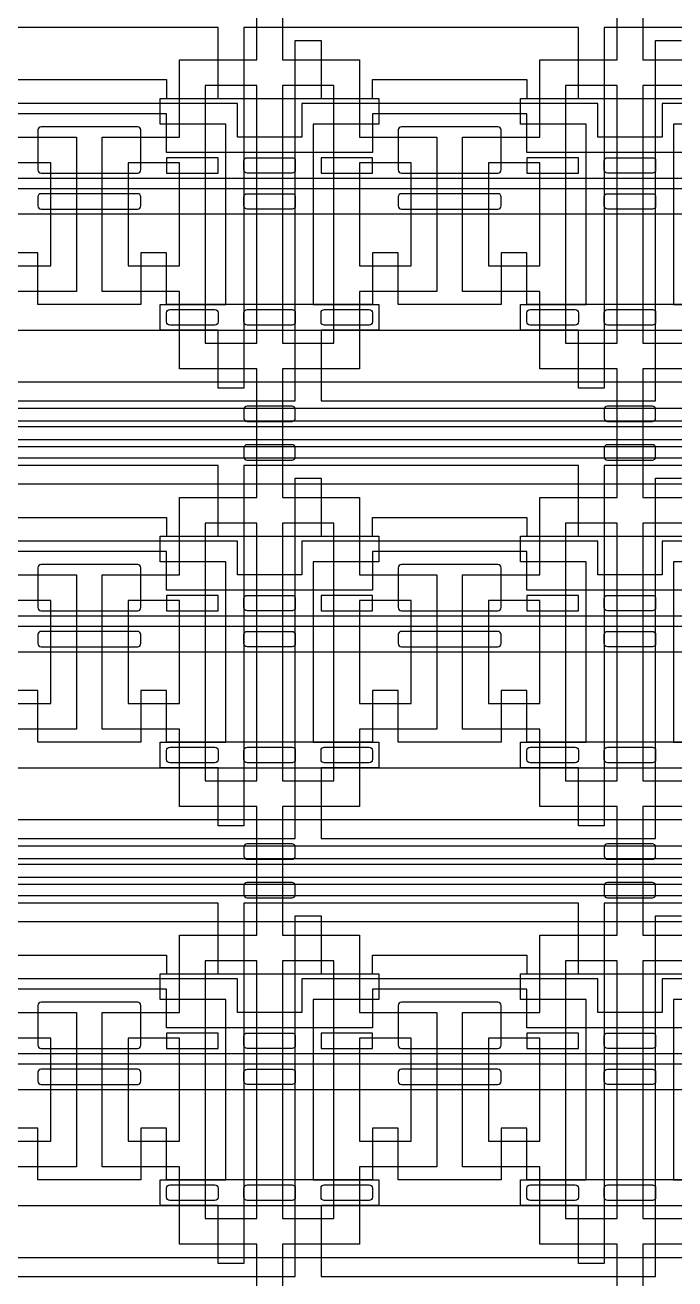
# Model space of a CAD drawing. Extents: x 0 to 194465, y -118660 to 40475.
# Drawn here: x 26862 to 29387, y 18188 to 23058 of the extents above; entities that cross this region are included whole.
import ezdxf

# ---------------------------------------------------------------- set-up
doc = ezdxf.new("R2010")
doc.units = 13
for name, color, linetype in [('Control 1 - Push up', 6, 'Continuous'), ('Control 2 - Push down', 1, 'Continuous'), ('Flow', 5, 'Continuous')]:
    doc.layers.add(name, color=color, linetype=linetype)

msp = doc.modelspace()

# ---------------------------------------------------------------- linework, layer by layer
at = {"layer": 'Control 1 - Push up'}
for points in [[(21212.498876, 22846.1072), (21812.498876, 22846.1072), (21812.498876, 22773.1072), (22612.498876, 22773.1072), (22612.498876, 22846.1072), (23212.498876, 22846.1072), (23212.498876, 22773.1072), (24012.498876, 22773.1072), (24012.498876, 22846.1072), (24612.498876, 22846.1072), (24612.498876, 22773.1072), (25412.498876, 22773.1072), (25412.498876, 22846.1072), (26012.498876, 22846.1072), (26012.498876, 22773.1072), (26812.498876, 22773.1072), (26812.498876, 22846.1072), (27412.498876, 22846.1072), (27412.498876, 22773.1072), (28212.498876, 22773.1072), (28212.498876, 22846.1072), (28812.498876, 22846.1072), (28812.498876, 22773.1072), (29612.498876, 22773.1072)], [(30487.498876, 22753.1072), (29337.498876, 22753.1072), (29337.498876, 22623.1072), (29087.498876, 22623.1072), (29087.498876, 22753.1072), (27937.498876, 22753.1072), (27937.498876, 22623.1072), (27687.498876, 22623.1072), (27687.498876, 22753.1072), (26537.498876, 22753.1072), (26537.498876, 22623.1072), (26287.498876, 22623.1072), (26287.498876, 22753.1072), (25137.498876, 22753.1072), (25137.498876, 22623.1072), (24887.498876, 22623.1072), (24887.498876, 22753.1072), (23737.498876, 22753.1072)], [(29612.498876, 22563.1072), (28812.498876, 22563.1072), (28812.498876, 22713.1072), (28212.498876, 22713.1072), (28212.498876, 22563.1072), (27412.498876, 22563.1072), (27412.498876, 22713.1072), (26812.498876, 22713.1072), (26812.498876, 22563.1072), (26012.498876, 22563.1072), (26012.498876, 22713.1072), (25412.498876, 22713.1072), (25412.498876, 22563.1072), (24612.498876, 22563.1072), (24612.498876, 22713.1072), (24012.498876, 22713.1072), (24012.498876, 22563.1072), (23212.498876, 22563.1072), (23212.498876, 22713.1072), (22612.498876, 22713.1072), (22612.498876, 22563.1072), (21812.498876, 22563.1072), (21812.498876, 22713.1072), (21212.498876, 22713.1072)], [(18062.498876, 22463.106939), (41862.498876, 22463.107205)], [(18162.498876, 22423.106938), (41762.498876, 22423.1072), (44962.498876, 22423.1072), (44962.498876, 22323.1072), (41662.498876, 22323.1072), (18262.498876, 22323.1072)], [(29612.498876, 21973.1072), (28812.498876, 21973.1072), (28812.498876, 22173.1072), (28712.498876, 22173.1072), (28712.498876, 21973.1072), (28312.498876, 21973.1072), (28312.498876, 22173.1072), (28212.498876, 22173.1072), (28212.498876, 21973.1072), (27412.498876, 21973.1072), (27412.498876, 22173.1072), (27312.498876, 22173.1072), (27312.498876, 21973.1072), (26912.498876, 21973.1072), (26912.498876, 22173.1072), (26812.498876, 22173.1072)], [(18462.498876, 21873.1072), (41262.498876, 21873.1072)], [(18462.498876, 20173.1072), (41962.498876, 20173.1072), (41962.498876, 21670.606938), (18462.498876, 21670.606938)], [(18362.498876, 21570.606938), (41862.498876, 21570.606938)], [(18262.498876, 21520.606938), (41762.498876, 21520.606938), (41762.498876, 20623.1072), (18262.498876, 20623.1072)], [(18162.498876, 20723.106938), (41662.498876, 20723.107199), (41662.498876, 20723.1072), (41662.498876, 21420.606938), (18162.498876, 21420.606938)], [(18062.498876, 20763.106939), (41562.498876, 20763.107199), (41562.498876, 21376.067922), (18062.498876, 21376.067922)], [(17962.498876, 21276.067922), (41462.498876, 21276.067922)], [(21212.498876, 21146.1072), (21812.498876, 21146.1072), (21812.498876, 21073.1072), (22612.498876, 21073.1072), (22612.498876, 21146.1072), (23212.498876, 21146.1072), (23212.498876, 21073.1072), (24012.498876, 21073.1072), (24012.498876, 21146.1072), (24612.498876, 21146.1072), (24612.498876, 21073.1072), (25412.498876, 21073.1072), (25412.498876, 21146.1072), (26012.498876, 21146.1072), (26012.498876, 21073.1072), (26812.498876, 21073.1072), (26812.498876, 21146.1072), (27412.498876, 21146.1072), (27412.498876, 21073.1072), (28212.498876, 21073.1072), (28212.498876, 21146.1072), (28812.498876, 21146.1072), (28812.498876, 21073.1072), (29612.498876, 21073.1072)], [(30487.498876, 21053.1072), (29337.498876, 21053.1072), (29337.498876, 20923.1072), (29087.498876, 20923.1072), (29087.498876, 21053.1072), (27937.498876, 21053.1072), (27937.498876, 20923.1072), (27687.498876, 20923.1072), (27687.498876, 21053.1072), (26537.498876, 21053.1072), (26537.498876, 20923.1072), (26287.498876, 20923.1072), (26287.498876, 21053.1072), (25137.498876, 21053.1072), (25137.498876, 20923.1072), (24887.498876, 20923.1072), (24887.498876, 21053.1072), (23737.498876, 21053.1072)], [(29612.498876, 20863.1072), (28812.498876, 20863.1072), (28812.498876, 21013.1072), (28212.498876, 21013.1072), (28212.498876, 20863.1072), (27412.498876, 20863.1072), (27412.498876, 21013.1072), (26812.498876, 21013.1072), (26812.498876, 20863.1072), (26012.498876, 20863.1072), (26012.498876, 21013.1072), (25412.498876, 21013.1072), (25412.498876, 20863.1072), (24612.498876, 20863.1072), (24612.498876, 21013.1072), (24012.498876, 21013.1072), (24012.498876, 20863.1072), (23212.498876, 20863.1072), (23212.498876, 21013.1072), (22612.498876, 21013.1072), (22612.498876, 20863.1072), (21812.498876, 20863.1072), (21812.498876, 21013.1072), (21212.498876, 21013.1072)], [(29612.498876, 20273.1072), (28812.498876, 20273.1072), (28812.498876, 20473.1072), (28712.498876, 20473.1072), (28712.498876, 20273.1072), (28312.498876, 20273.1072), (28312.498876, 20473.1072), (28212.498876, 20473.1072), (28212.498876, 20273.1072), (27412.498876, 20273.1072), (27412.498876, 20473.1072), (27312.498876, 20473.1072), (27312.498876, 20273.1072), (26912.498876, 20273.1072), (26912.498876, 20473.1072), (26812.498876, 20473.1072)], [(18462.498876, 18473.1072), (41962.498876, 18473.1072), (41962.498876, 19970.606938), (18462.498876, 19970.606938)], [(18362.498876, 19870.606938), (41862.498876, 19870.606938)], [(18262.498876, 19820.606938), (41762.498876, 19820.606938), (41762.498876, 18923.1072), (18262.498876, 18923.1072)], [(18062.498876, 19063.106939), (41562.498876, 19063.107204), (41562.498876, 19063.107199), (41562.498876, 19676.067922), (18062.498876, 19676.067922)], [(18162.498876, 19023.106938), (41662.498876, 19023.1072), (41662.498876, 19720.606938), (18162.498876, 19720.606938)], [(17962.498876, 19576.067922), (41462.498876, 19576.067922)], [(21212.498876, 19446.1072), (21812.498876, 19446.1072), (21812.498876, 19373.1072), (22612.498876, 19373.1072), (22612.498876, 19446.1072), (23212.498876, 19446.1072), (23212.498876, 19373.1072), (24012.498876, 19373.1072), (24012.498876, 19446.1072), (24612.498876, 19446.1072), (24612.498876, 19373.1072), (25412.498876, 19373.1072), (25412.498876, 19446.1072), (26012.498876, 19446.1072), (26012.498876, 19373.1072), (26812.498876, 19373.1072), (26812.498876, 19446.1072), (27412.498876, 19446.1072), (27412.498876, 19373.1072), (28212.498876, 19373.1072), (28212.498876, 19446.1072), (28812.498876, 19446.1072), (28812.498876, 19373.1072), (29612.498876, 19373.1072)], [(30487.498876, 19353.1072), (29337.498876, 19353.1072), (29337.498876, 19223.1072), (29087.498876, 19223.1072), (29087.498876, 19353.1072), (27937.498876, 19353.1072), (27937.498876, 19223.1072), (27687.498876, 19223.1072), (27687.498876, 19353.1072), (26537.498876, 19353.1072), (26537.498876, 19223.1072), (26287.498876, 19223.1072), (26287.498876, 19353.1072), (25137.498876, 19353.1072), (25137.498876, 19223.1072), (24887.498876, 19223.1072), (24887.498876, 19353.1072), (23737.498876, 19353.1072)], [(29612.498876, 19163.1072), (28812.498876, 19163.1072), (28812.498876, 19313.1072), (28212.498876, 19313.1072), (28212.498876, 19163.1072), (27412.498876, 19163.1072), (27412.498876, 19313.1072), (26812.498876, 19313.1072), (26812.498876, 19163.1072), (26012.498876, 19163.1072), (26012.498876, 19313.1072), (25412.498876, 19313.1072), (25412.498876, 19163.1072), (24612.498876, 19163.1072), (24612.498876, 19313.1072), (24012.498876, 19313.1072), (24012.498876, 19163.1072), (23212.498876, 19163.1072), (23212.498876, 19313.1072), (22612.498876, 19313.1072), (22612.498876, 19163.1072), (21812.498876, 19163.1072), (21812.498876, 19313.1072), (21212.498876, 19313.1072)], [(29612.498876, 18573.1072), (28812.498876, 18573.1072), (28812.498876, 18773.1072), (28712.498876, 18773.1072), (28712.498876, 18573.1072), (28312.498876, 18573.1072), (28312.498876, 18773.1072), (28212.498876, 18773.1072), (28212.498876, 18573.1072), (27412.498876, 18573.1072), (27412.498876, 18773.1072), (27312.498876, 18773.1072), (27312.498876, 18573.1072), (26912.498876, 18573.1072), (26912.498876, 18773.1072), (26812.498876, 18773.1072)], [(18462.498876, 16773.1072), (41962.498876, 16773.1072), (41962.498876, 18270.606938), (18462.498876, 18270.606938)]]:
    msp.add_lwpolyline(points, dxfattribs=at)
for points in [[(27312.498876, 22650.6072, 0.414214), (27299.998876, 22663.1072), (26924.998876, 22663.1072, 0.414214), (26912.498876, 22650.6072), (26912.498876, 22495.6072, 0.414214), (26924.998876, 22483.1072), (27299.998876, 22483.1072, 0.414214), (27312.498876, 22495.6072)], [(28712.498876, 22650.6072, 0.414214), (28699.998876, 22663.1072), (28324.998876, 22663.1072, 0.414214), (28312.498876, 22650.6072), (28312.498876, 22495.6072, 0.414214), (28324.998876, 22483.1072), (28699.998876, 22483.1072, 0.414214), (28712.498876, 22495.6072)], [(27724.998876, 22483.1072, -0.414214), (27712.498876, 22495.6072), (27712.498876, 22530.6072, -0.414214), (27724.998876, 22543.1072), (27899.998876, 22543.1072, -0.414214), (27912.498876, 22530.6072), (27912.498876, 22495.6072, -0.414214), (27899.998876, 22483.1072)], [(29124.998876, 22483.1072, -0.414214), (29112.498876, 22495.6072), (29112.498876, 22530.6072, -0.414214), (29124.998876, 22543.1072), (29299.998876, 22543.1072, -0.414214), (29312.498876, 22530.6072), (29312.498876, 22495.6072, -0.414214), (29299.998876, 22483.1072)], [(26924.998876, 22343.1072), (27299.998876, 22343.1072, 0.414214), (27312.498876, 22355.6072), (27312.498876, 22390.6072, 0.414214), (27299.998876, 22403.1072), (26924.998876, 22403.1072, 0.414214), (26912.498876, 22390.6072), (26912.498876, 22355.6072, 0.414214)], [(27724.998876, 22343.1072, -0.414214), (27712.498876, 22355.6072), (27712.498876, 22390.6072, -0.414214), (27724.998876, 22403.1072), (27899.998876, 22403.1072, -0.414214), (27912.498876, 22390.6072), (27912.498876, 22355.6072, -0.414214), (27899.998876, 22343.1072)], [(28324.998876, 22343.1072), (28699.998876, 22343.1072, 0.414214), (28712.498876, 22355.6072), (28712.498876, 22390.6072, 0.414214), (28699.998876, 22403.1072), (28324.998876, 22403.1072, 0.414214), (28312.498876, 22390.6072), (28312.498876, 22355.6072, 0.414214)], [(29124.998876, 22343.1072, -0.414214), (29112.498876, 22355.6072), (29112.498876, 22390.6072, -0.414214), (29124.998876, 22403.1072), (29299.998876, 22403.1072, -0.414214), (29312.498876, 22390.6072), (29312.498876, 22355.6072, -0.414214), (29299.998876, 22343.1072)], [(27424.998876, 21893.1072, -0.414214), (27412.498876, 21905.6072), (27412.498876, 21940.6072, -0.414214), (27424.998876, 21953.1072), (27599.998876, 21953.1072, -0.414214), (27612.498876, 21940.6072), (27612.498876, 21905.6072, -0.414214), (27599.998876, 21893.1072)], [(27724.998876, 21893.1072, -0.414214), (27712.498876, 21905.6072), (27712.498876, 21940.6072, -0.414214), (27724.998876, 21953.1072), (27899.998876, 21953.1072, -0.414214), (27912.498876, 21940.6072), (27912.498876, 21905.6072, -0.414214), (27899.998876, 21893.1072)], [(28024.998876, 21893.1072, -0.414214), (28012.498876, 21905.6072), (28012.498876, 21940.6072, -0.414214), (28024.998876, 21953.1072), (28199.998876, 21953.1072, -0.414214), (28212.498876, 21940.6072), (28212.498876, 21905.6072, -0.414214), (28199.998876, 21893.1072)], [(28824.998876, 21893.1072, -0.414214), (28812.498876, 21905.6072), (28812.498876, 21940.6072, -0.414214), (28824.998876, 21953.1072), (28999.998876, 21953.1072, -0.414214), (29012.498876, 21940.6072), (29012.498876, 21905.6072, -0.414214), (28999.998876, 21893.1072)], [(29124.998876, 21893.1072, -0.414214), (29112.498876, 21905.6072), (29112.498876, 21940.6072, -0.414214), (29124.998876, 21953.1072), (29299.998876, 21953.1072, -0.414214), (29312.498876, 21940.6072), (29312.498876, 21905.6072, -0.414214), (29299.998876, 21893.1072)], [(27312.498876, 20950.6072, 0.414214), (27299.998876, 20963.1072), (26924.998876, 20963.1072, 0.414214), (26912.498876, 20950.6072), (26912.498876, 20795.6072, 0.414214), (26924.998876, 20783.1072), (27299.998876, 20783.1072, 0.414214), (27312.498876, 20795.6072)], [(28712.498876, 20950.6072, 0.414214), (28699.998876, 20963.1072), (28324.998876, 20963.1072, 0.414214), (28312.498876, 20950.6072), (28312.498876, 20795.6072, 0.414214), (28324.998876, 20783.1072), (28699.998876, 20783.1072, 0.414214), (28712.498876, 20795.6072)], [(27724.998876, 20783.1072, -0.414214), (27712.498876, 20795.6072), (27712.498876, 20830.6072, -0.414214), (27724.998876, 20843.1072), (27899.998876, 20843.1072, -0.414214), (27912.498876, 20830.6072), (27912.498876, 20795.6072, -0.414214), (27899.998876, 20783.1072)], [(29124.998876, 20783.1072, -0.414214), (29112.498876, 20795.6072), (29112.498876, 20830.6072, -0.414214), (29124.998876, 20843.1072), (29299.998876, 20843.1072, -0.414214), (29312.498876, 20830.6072), (29312.498876, 20795.6072, -0.414214), (29299.998876, 20783.1072)], [(26924.998876, 20643.1072), (27299.998876, 20643.1072, 0.414214), (27312.498876, 20655.6072), (27312.498876, 20690.6072, 0.414214), (27299.998876, 20703.1072), (26924.998876, 20703.1072, 0.414214), (26912.498876, 20690.6072), (26912.498876, 20655.6072, 0.414214)], [(27724.998876, 20643.1072, -0.414214), (27712.498876, 20655.6072), (27712.498876, 20690.6072, -0.414214), (27724.998876, 20703.1072), (27899.998876, 20703.1072, -0.414214), (27912.498876, 20690.6072), (27912.498876, 20655.6072, -0.414214), (27899.998876, 20643.1072)], [(28324.998876, 20643.1072), (28699.998876, 20643.1072, 0.414214), (28712.498876, 20655.6072), (28712.498876, 20690.6072, 0.414214), (28699.998876, 20703.1072), (28324.998876, 20703.1072, 0.414214), (28312.498876, 20690.6072), (28312.498876, 20655.6072, 0.414214)], [(29124.998876, 20643.1072, -0.414214), (29112.498876, 20655.6072), (29112.498876, 20690.6072, -0.414214), (29124.998876, 20703.1072), (29299.998876, 20703.1072, -0.414214), (29312.498876, 20690.6072), (29312.498876, 20655.6072, -0.414214), (29299.998876, 20643.1072)], [(27424.998876, 20193.1072, -0.414214), (27412.498876, 20205.6072), (27412.498876, 20240.6072, -0.414214), (27424.998876, 20253.1072), (27599.998876, 20253.1072, -0.414214), (27612.498876, 20240.6072), (27612.498876, 20205.6072, -0.414214), (27599.998876, 20193.1072)], [(27724.998876, 20193.1072, -0.414214), (27712.498876, 20205.6072), (27712.498876, 20240.6072, -0.414214), (27724.998876, 20253.1072), (27899.998876, 20253.1072, -0.414214), (27912.498876, 20240.6072), (27912.498876, 20205.6072, -0.414214), (27899.998876, 20193.1072)], [(28024.998876, 20193.1072, -0.414214), (28012.498876, 20205.6072), (28012.498876, 20240.6072, -0.414214), (28024.998876, 20253.1072), (28199.998876, 20253.1072, -0.414214), (28212.498876, 20240.6072), (28212.498876, 20205.6072, -0.414214), (28199.998876, 20193.1072)], [(28824.998876, 20193.1072, -0.414214), (28812.498876, 20205.6072), (28812.498876, 20240.6072, -0.414214), (28824.998876, 20253.1072), (28999.998876, 20253.1072, -0.414214), (29012.498876, 20240.6072), (29012.498876, 20205.6072, -0.414214), (28999.998876, 20193.1072)], [(29124.998876, 20193.1072, -0.414214), (29112.498876, 20205.6072), (29112.498876, 20240.6072, -0.414214), (29124.998876, 20253.1072), (29299.998876, 20253.1072, -0.414214), (29312.498876, 20240.6072), (29312.498876, 20205.6072, -0.414214), (29299.998876, 20193.1072)], [(27312.498876, 19250.6072, 0.414214), (27299.998876, 19263.1072), (26924.998876, 19263.1072, 0.414214), (26912.498876, 19250.6072), (26912.498876, 19095.6072, 0.414214), (26924.998876, 19083.1072), (27299.998876, 19083.1072, 0.414214), (27312.498876, 19095.6072)], [(28712.498876, 19250.6072, 0.414214), (28699.998876, 19263.1072), (28324.998876, 19263.1072, 0.414214), (28312.498876, 19250.6072), (28312.498876, 19095.6072, 0.414214), (28324.998876, 19083.1072), (28699.998876, 19083.1072, 0.414214), (28712.498876, 19095.6072)], [(27724.998876, 19083.1072, -0.414214), (27712.498876, 19095.6072), (27712.498876, 19130.6072, -0.414214), (27724.998876, 19143.1072), (27899.998876, 19143.1072, -0.414214), (27912.498876, 19130.6072), (27912.498876, 19095.6072, -0.414214), (27899.998876, 19083.1072)], [(29124.998876, 19083.1072, -0.414214), (29112.498876, 19095.6072), (29112.498876, 19130.6072, -0.414214), (29124.998876, 19143.1072), (29299.998876, 19143.1072, -0.414214), (29312.498876, 19130.6072), (29312.498876, 19095.6072, -0.414214), (29299.998876, 19083.1072)], [(26924.998876, 18943.1072), (27299.998876, 18943.1072, 0.414214), (27312.498876, 18955.6072), (27312.498876, 18990.6072, 0.414214), (27299.998876, 19003.1072), (26924.998876, 19003.1072, 0.414214), (26912.498876, 18990.6072), (26912.498876, 18955.6072, 0.414214)], [(27724.998876, 18943.1072, -0.414214), (27712.498876, 18955.6072), (27712.498876, 18990.6072, -0.414214), (27724.998876, 19003.1072), (27899.998876, 19003.1072, -0.414214), (27912.498876, 18990.6072), (27912.498876, 18955.6072, -0.414214), (27899.998876, 18943.1072)], [(28324.998876, 18943.1072), (28699.998876, 18943.1072, 0.414214), (28712.498876, 18955.6072), (28712.498876, 18990.6072, 0.414214), (28699.998876, 19003.1072), (28324.998876, 19003.1072, 0.414214), (28312.498876, 18990.6072), (28312.498876, 18955.6072, 0.414214)], [(29124.998876, 18943.1072, -0.414214), (29112.498876, 18955.6072), (29112.498876, 18990.6072, -0.414214), (29124.998876, 19003.1072), (29299.998876, 19003.1072, -0.414214), (29312.498876, 18990.6072), (29312.498876, 18955.6072, -0.414214), (29299.998876, 18943.1072)], [(27424.998876, 18493.1072, -0.414214), (27412.498876, 18505.6072), (27412.498876, 18540.6072, -0.414214), (27424.998876, 18553.1072), (27599.998876, 18553.1072, -0.414214), (27612.498876, 18540.6072), (27612.498876, 18505.6072, -0.414214), (27599.998876, 18493.1072)], [(27724.998876, 18493.1072, -0.414214), (27712.498876, 18505.6072), (27712.498876, 18540.6072, -0.414214), (27724.998876, 18553.1072), (27899.998876, 18553.1072, -0.414214), (27912.498876, 18540.6072), (27912.498876, 18505.6072, -0.414214), (27899.998876, 18493.1072)], [(28024.998876, 18493.1072, -0.414214), (28012.498876, 18505.6072), (28012.498876, 18540.6072, -0.414214), (28024.998876, 18553.1072), (28199.998876, 18553.1072, -0.414214), (28212.498876, 18540.6072), (28212.498876, 18505.6072, -0.414214), (28199.998876, 18493.1072)], [(28824.998876, 18493.1072, -0.414214), (28812.498876, 18505.6072), (28812.498876, 18540.6072, -0.414214), (28824.998876, 18553.1072), (28999.998876, 18553.1072, -0.414214), (29012.498876, 18540.6072), (29012.498876, 18505.6072, -0.414214), (28999.998876, 18493.1072)], [(29124.998876, 18493.1072, -0.414214), (29112.498876, 18505.6072), (29112.498876, 18540.6072, -0.414214), (29124.998876, 18553.1072), (29299.998876, 18553.1072, -0.414214), (29312.498876, 18540.6072), (29312.498876, 18505.6072, -0.414214), (29299.998876, 18493.1072)]]:
    msp.add_lwpolyline(points, format="xyb", close=True, dxfattribs=at)
for points in [[(27612.498876, 22543.1072), (27412.498876, 22543.1072), (27412.498876, 22483.1072), (27612.498876, 22483.1072)], [(28212.498876, 22543.1072), (28012.498876, 22543.1072), (28012.498876, 22483.1072), (28212.498876, 22483.1072)], [(29012.498876, 22543.1072), (28812.498876, 22543.1072), (28812.498876, 22483.1072), (29012.498876, 22483.1072)], [(27612.498876, 20843.1072), (27412.498876, 20843.1072), (27412.498876, 20783.1072), (27612.498876, 20783.1072)], [(28212.498876, 20843.1072), (28012.498876, 20843.1072), (28012.498876, 20783.1072), (28212.498876, 20783.1072)], [(29012.498876, 20843.1072), (28812.498876, 20843.1072), (28812.498876, 20783.1072), (29012.498876, 20783.1072)], [(27612.498876, 19143.1072), (27412.498876, 19143.1072), (27412.498876, 19083.1072), (27612.498876, 19083.1072)], [(28212.498876, 19143.1072), (28012.498876, 19143.1072), (28012.498876, 19083.1072), (28212.498876, 19083.1072)], [(29012.498876, 19143.1072), (28812.498876, 19143.1072), (28812.498876, 19083.1072), (29012.498876, 19083.1072)]]:
    msp.add_lwpolyline(points, close=True, dxfattribs=at)
at = {"layer": 'Control 2 - Push down'}
for points in [[(30412.498876, 23048.1072), (29112.498876, 23048.1072), (29112.498876, 21648.1072), (29012.498876, 21648.1072), (29012.498876, 21873.1072), (28787.498876, 21873.1072), (28787.498876, 21973.1072), (29042.498876, 21973.1072), (29042.498876, 22673.1072), (28787.498876, 22673.1072), (28787.498876, 22773.1072), (29012.498876, 22773.1072), (29012.498876, 23048.1072), (27712.498876, 23048.1072), (27712.498876, 21648.1072), (27612.498876, 21648.1072), (27612.498876, 21873.1072), (27387.498876, 21873.1072), (27387.498876, 21973.1072), (27642.498876, 21973.1072), (27642.498876, 22673.1072), (27387.498876, 22673.1072), (27387.498876, 22773.1072), (27612.498876, 22773.1072), (27612.498876, 23048.1072), (26312.498876, 23048.1072)], [(26612.498876, 21598.1072), (27912.498876, 21598.1072), (27912.498876, 22998.1072), (28012.498876, 22998.1072), (28012.498876, 22773.1072), (28237.498876, 22773.1072), (28237.498876, 22673.1072), (27982.498876, 22673.1072), (27982.498876, 21973.1072), (28237.498876, 21973.1072), (28237.498876, 21873.1072), (28012.498876, 21873.1072), (28012.498876, 21598.1072), (29312.498876, 21598.1072), (29312.498876, 22998.1072), (29412.498876, 22998.1072)], [(29637.498876, 22673.1072), (29382.498876, 22673.1072), (29382.498876, 21973.1072), (29637.498876, 21973.1072)], [(44962.498876, 21498.1072), (19512.498876, 21498.1072)], [(19212.498876, 21448.1072), (44962.498876, 21448.1072)], [(30412.498876, 21348.1072), (29112.498876, 21348.1072), (29112.498876, 19948.1072), (29012.498876, 19948.1072), (29012.498876, 20173.1072), (28787.498876, 20173.1072), (28787.498876, 20273.1072), (29042.498876, 20273.1072), (29042.498876, 20973.1072), (28787.498876, 20973.1072), (28787.498876, 21073.1072), (29012.498876, 21073.1072), (29012.498876, 21348.1072), (27712.498876, 21348.1072), (27712.498876, 19948.1072), (27612.498876, 19948.1072), (27612.498876, 20173.1072), (27387.498876, 20173.1072), (27387.498876, 20273.1072), (27642.498876, 20273.1072), (27642.498876, 20973.1072), (27387.498876, 20973.1072), (27387.498876, 21073.1072), (27612.498876, 21073.1072), (27612.498876, 21348.1072), (26312.498876, 21348.1072)], [(26612.498876, 19898.1072), (27912.498876, 19898.1072), (27912.498876, 21298.1072), (28012.498876, 21298.1072), (28012.498876, 21073.1072), (28237.498876, 21073.1072), (28237.498876, 20973.1072), (27982.498876, 20973.1072), (27982.498876, 20273.1072), (28237.498876, 20273.1072), (28237.498876, 20173.1072), (28012.498876, 20173.1072), (28012.498876, 19898.1072), (29312.498876, 19898.1072), (29312.498876, 21298.1072), (29412.498876, 21298.1072)], [(29637.498876, 20973.1072), (29382.498876, 20973.1072), (29382.498876, 20273.1072), (29637.498876, 20273.1072)], [(44962.498876, 19798.1072), (19512.498876, 19798.1072)], [(19212.498876, 19748.1072), (44962.498876, 19748.1072)], [(30412.498876, 19648.1072), (29112.498876, 19648.1072), (29112.498876, 18248.1072), (29012.498876, 18248.1072), (29012.498876, 18473.1072), (28787.498876, 18473.1072), (28787.498876, 18573.1072), (29042.498876, 18573.1072), (29042.498876, 19273.1072), (28787.498876, 19273.1072), (28787.498876, 19373.1072), (29012.498876, 19373.1072), (29012.498876, 19648.1072), (27712.498876, 19648.1072), (27712.498876, 18248.1072), (27612.498876, 18248.1072), (27612.498876, 18473.1072), (27387.498876, 18473.1072), (27387.498876, 18573.1072), (27642.498876, 18573.1072), (27642.498876, 19273.1072), (27387.498876, 19273.1072), (27387.498876, 19373.1072), (27612.498876, 19373.1072), (27612.498876, 19648.1072), (26312.498876, 19648.1072)], [(26612.498876, 18198.1072), (27912.498876, 18198.1072), (27912.498876, 19598.1072), (28012.498876, 19598.1072), (28012.498876, 19373.1072), (28237.498876, 19373.1072), (28237.498876, 19273.1072), (27982.498876, 19273.1072), (27982.498876, 18573.1072), (28237.498876, 18573.1072), (28237.498876, 18473.1072), (28012.498876, 18473.1072), (28012.498876, 18198.1072), (29312.498876, 18198.1072), (29312.498876, 19598.1072), (29412.498876, 19598.1072)], [(29637.498876, 19273.1072), (29382.498876, 19273.1072), (29382.498876, 18573.1072), (29637.498876, 18573.1072)]]:
    msp.add_lwpolyline(points, dxfattribs=at)
for points in [[(27899.998876, 21578.1072), (27724.998876, 21578.1072, 0.414214), (27712.498876, 21565.6072), (27712.498876, 21530.6072, 0.414214), (27724.998876, 21518.1072), (27899.998876, 21518.1072, 0.414214), (27912.498876, 21530.6072), (27912.498876, 21565.6072, 0.414214)], [(29299.998876, 21578.1072), (29124.998876, 21578.1072, 0.414214), (29112.498876, 21565.6072), (29112.498876, 21530.6072, 0.414214), (29124.998876, 21518.1072), (29299.998876, 21518.1072, 0.414214), (29312.498876, 21530.6072), (29312.498876, 21565.6072, 0.414214)], [(27899.998876, 21428.1072), (27724.998876, 21428.1072, 0.414214), (27712.498876, 21415.6072), (27712.498876, 21380.6072, 0.414214), (27724.998876, 21368.1072), (27899.998876, 21368.1072, 0.414214), (27912.498876, 21380.6072), (27912.498876, 21415.6072, 0.414214)], [(29299.998876, 21428.1072), (29124.998876, 21428.1072, 0.414214), (29112.498876, 21415.6072), (29112.498876, 21380.6072, 0.414214), (29124.998876, 21368.1072), (29299.998876, 21368.1072, 0.414214), (29312.498876, 21380.6072), (29312.498876, 21415.6072, 0.414214)], [(27899.998876, 19878.1072), (27724.998876, 19878.1072, 0.414214), (27712.498876, 19865.6072), (27712.498876, 19830.6072, 0.414214), (27724.998876, 19818.1072), (27899.998876, 19818.1072, 0.414214), (27912.498876, 19830.6072), (27912.498876, 19865.6072, 0.414214)], [(29299.998876, 19878.1072), (29124.998876, 19878.1072, 0.414214), (29112.498876, 19865.6072), (29112.498876, 19830.6072, 0.414214), (29124.998876, 19818.1072), (29299.998876, 19818.1072, 0.414214), (29312.498876, 19830.6072), (29312.498876, 19865.6072, 0.414214)], [(27899.998876, 19728.1072), (27724.998876, 19728.1072, 0.414214), (27712.498876, 19715.6072), (27712.498876, 19680.6072, 0.414214), (27724.998876, 19668.1072), (27899.998876, 19668.1072, 0.414214), (27912.498876, 19680.6072), (27912.498876, 19715.6072, 0.414214)], [(29299.998876, 19728.1072), (29124.998876, 19728.1072, 0.414214), (29112.498876, 19715.6072), (29112.498876, 19680.6072, 0.414214), (29124.998876, 19668.1072), (29299.998876, 19668.1072, 0.414214), (29312.498876, 19680.6072), (29312.498876, 19715.6072, 0.414214)]]:
    msp.add_lwpolyline(points, format="xyb", close=True, dxfattribs=at)
at = {"layer": 'Flow'}
for points in [[(35462.498876, 25223.1072), (24362.498876, 25223.1072), (24362.498876, 24723.1072), (27162.498876, 24723.1072), (27162.498876, 24123.1072), (28562.498876, 24123.1072), (28562.498876, 23523.1072), (29262.498876, 23523.1072), (29262.498876, 23173.1072), (29262.498876, 22923.1072), (29562.498876, 22923.1072)], [(27762.498876, 18073.1072), (27762.498876, 18323.1072), (27462.498876, 18323.1072), (27462.498876, 18623.1072), (27162.498876, 18623.1072), (27162.498876, 19223.1072), (27462.498876, 19223.1072), (27462.498876, 19523.1072), (27762.498876, 19523.1072), (27762.498876, 19773.1072), (27762.498876, 20023.1072), (27462.498876, 20023.1072), (27462.498876, 20323.1072), (27162.498876, 20323.1072), (27162.498876, 20923.1072), (27462.498876, 20923.1072), (27462.498876, 21223.1072), (27762.498876, 21223.1072), (27762.498876, 21473.1072), (27762.498876, 21723.1072), (27462.498876, 21723.1072), (27462.498876, 22023.1072), (27162.498876, 22023.1072), (27162.498876, 22623.1072), (27462.498876, 22623.1072), (27462.498876, 22923.1072), (27762.498876, 22923.1072), (27762.498876, 23173.1072)], [(27862.498876, 23173.1072), (27862.498876, 22923.1072), (28162.498876, 22923.1072), (28162.498876, 22623.1072), (28462.498876, 22623.1072), (28462.498876, 22023.1072), (28162.498876, 22023.1072), (28162.498876, 21723.1072), (27862.498876, 21723.1072), (27862.498876, 21473.1072), (27862.498876, 21223.1072), (28162.498876, 21223.1072), (28162.498876, 20923.1072), (28462.498876, 20923.1072), (28462.498876, 20323.1072), (28162.498876, 20323.1072), (28162.498876, 20023.1072), (27862.498876, 20023.1072), (27862.498876, 19773.1072), (27862.498876, 19523.1072), (28162.498876, 19523.1072), (28162.498876, 19223.1072), (28462.498876, 19223.1072), (28462.498876, 18623.1072), (28162.498876, 18623.1072), (28162.498876, 18323.1072), (27862.498876, 18323.1072), (27862.498876, 18073.1072)], [(29162.498876, 18073.1072), (29162.498876, 18323.1072), (28862.498876, 18323.1072), (28862.498876, 18623.1072), (28562.498876, 18623.1072), (28562.498876, 19223.1072), (28862.498876, 19223.1072), (28862.498876, 19523.1072), (29162.498876, 19523.1072), (29162.498876, 19773.1072), (29162.498876, 20023.1072), (28862.498876, 20023.1072), (28862.498876, 20323.1072), (28562.498876, 20323.1072), (28562.498876, 20923.1072), (28862.498876, 20923.1072), (28862.498876, 21223.1072), (29162.498876, 21223.1072), (29162.498876, 21473.1072), (29162.498876, 21723.1072), (28862.498876, 21723.1072), (28862.498876, 22023.1072), (28562.498876, 22023.1072), (28562.498876, 22623.1072), (28862.498876, 22623.1072), (28862.498876, 22923.1072), (29162.498876, 22923.1072), (29162.498876, 23173.1072)], [(26762.498876, 22623.1072), (27062.498876, 22623.1072), (27062.498876, 22023.1072), (26762.498876, 22023.1072)], [(29562.498876, 21723.1072), (29262.498876, 21723.1072), (29262.498876, 21473.1072), (29262.498876, 21223.1072), (29562.498876, 21223.1072)], [(26762.498876, 20923.1072), (27062.498876, 20923.1072), (27062.498876, 20323.1072), (26762.498876, 20323.1072)], [(29562.498876, 20023.1072), (29262.498876, 20023.1072), (29262.498876, 19773.1072), (29262.498876, 19523.1072), (29562.498876, 19523.1072)], [(26762.498876, 19223.1072), (27062.498876, 19223.1072), (27062.498876, 18623.1072), (26762.498876, 18623.1072)], [(29562.498876, 18323.1072), (29262.498876, 18323.1072), (29262.498876, 18073.1072)]]:
    msp.add_lwpolyline(points, dxfattribs=at)
for points in [[(27762.498876, 21823.1072), (27762.498876, 22823.1072), (27562.498876, 22823.1072), (27562.498876, 21823.1072)], [(28062.498876, 22823.1072), (27862.498876, 22823.1072), (27862.498876, 21823.1072), (28062.498876, 21823.1072)], [(29162.498876, 21823.1072), (29162.498876, 22823.1072), (28962.498876, 22823.1072), (28962.498876, 21823.1072)], [(29462.498876, 22823.1072), (29262.498876, 22823.1072), (29262.498876, 21823.1072), (29462.498876, 21823.1072)], [(26962.498876, 22523.1072), (26762.498876, 22523.1072), (26762.498876, 22123.1072), (26962.498876, 22123.1072)], [(27462.498876, 22123.1072), (27462.498876, 22523.1072), (27262.498876, 22523.1072), (27262.498876, 22123.1072)], [(28362.498876, 22523.1072), (28162.498876, 22523.1072), (28162.498876, 22123.1072), (28362.498876, 22123.1072)], [(28862.498876, 22123.1072), (28862.498876, 22523.1072), (28662.498876, 22523.1072), (28662.498876, 22123.1072)], [(27762.498876, 20123.1072), (27762.498876, 21123.1072), (27562.498876, 21123.1072), (27562.498876, 20123.1072)], [(28062.498876, 21123.1072), (27862.498876, 21123.1072), (27862.498876, 20123.1072), (28062.498876, 20123.1072)], [(29162.498876, 20123.1072), (29162.498876, 21123.1072), (28962.498876, 21123.1072), (28962.498876, 20123.1072)], [(29462.498876, 21123.1072), (29262.498876, 21123.1072), (29262.498876, 20123.1072), (29462.498876, 20123.1072)], [(26962.498876, 20823.1072), (26762.498876, 20823.1072), (26762.498876, 20423.1072), (26962.498876, 20423.1072)], [(27462.498876, 20423.1072), (27462.498876, 20823.1072), (27262.498876, 20823.1072), (27262.498876, 20423.1072)], [(28362.498876, 20823.1072), (28162.498876, 20823.1072), (28162.498876, 20423.1072), (28362.498876, 20423.1072)], [(28862.498876, 20423.1072), (28862.498876, 20823.1072), (28662.498876, 20823.1072), (28662.498876, 20423.1072)], [(27762.498876, 18423.1072), (27762.498876, 19423.1072), (27562.498876, 19423.1072), (27562.498876, 18423.1072)], [(28062.498876, 19423.1072), (27862.498876, 19423.1072), (27862.498876, 18423.1072), (28062.498876, 18423.1072)], [(29162.498876, 18423.1072), (29162.498876, 19423.1072), (28962.498876, 19423.1072), (28962.498876, 18423.1072)], [(29462.498876, 19423.1072), (29262.498876, 19423.1072), (29262.498876, 18423.1072), (29462.498876, 18423.1072)], [(26962.498876, 19123.1072), (26762.498876, 19123.1072), (26762.498876, 18723.1072), (26962.498876, 18723.1072)], [(27462.498876, 18723.1072), (27462.498876, 19123.1072), (27262.498876, 19123.1072), (27262.498876, 18723.1072)], [(28362.498876, 19123.1072), (28162.498876, 19123.1072), (28162.498876, 18723.1072), (28362.498876, 18723.1072)], [(28862.498876, 18723.1072), (28862.498876, 19123.1072), (28662.498876, 19123.1072), (28662.498876, 18723.1072)]]:
    msp.add_lwpolyline(points, close=True, dxfattribs=at)

doc.saveas('drawing.dxf')
